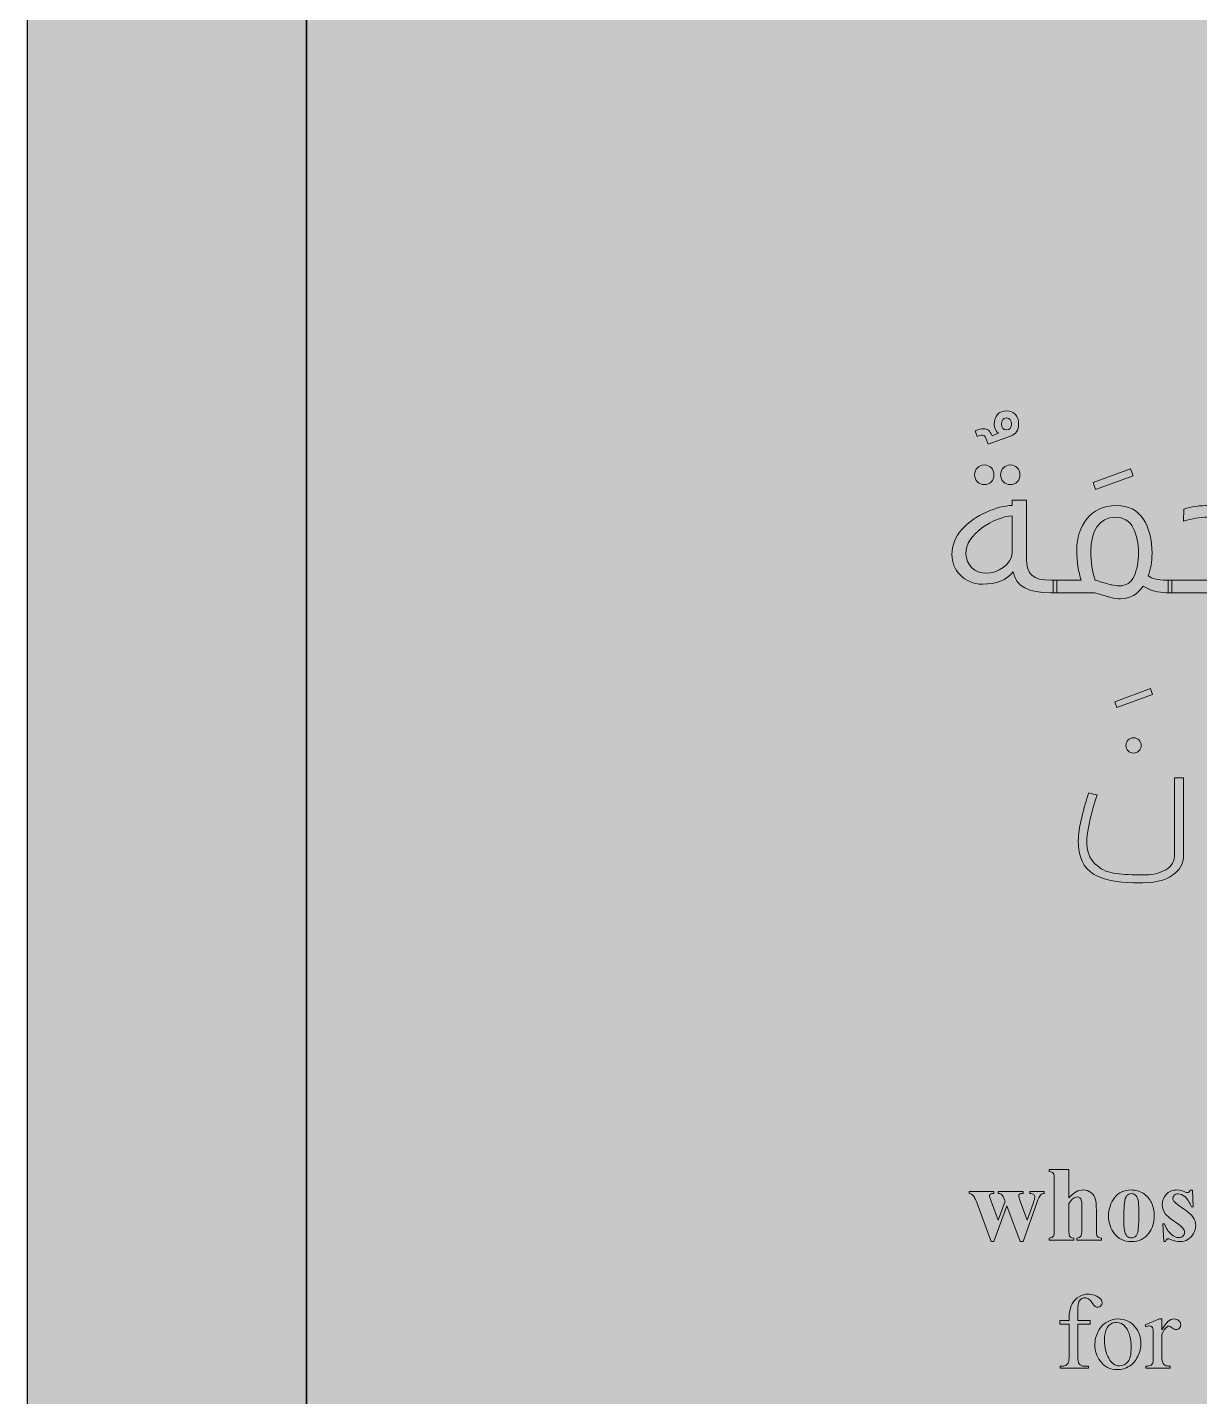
# Model space of a CAD drawing. Header units: inches. Extents: x -1481 to -429, y -1676 to -696.
# Drawn here: x -1481.3 to -1419.3, y -915 to -842.6 of the extents above; entities that cross this region are included whole.
import ezdxf

# ---------------------------------------------------------------- set-up
doc = ezdxf.new("R2010")
doc.units = ezdxf.units.IN
doc.header["$MEASUREMENT"] = 0
doc.layers.add('Layer 1', color=7, linetype='Continuous')

# ---------------------------------------------------------------- blocks, each defined once
blk = doc.blocks.new('block 413')
at = {"layer": 'Layer 1', "lineweight": 0}
for points in [[(-1422.967, -865.985), (-1422.837, -866.356), (-1424.821, -867.077), (-1424.951, -866.707), (-1422.967, -865.985)], [(-1421.914, -877.602), (-1421.804, -877.913), (-1423.698, -878.604), (-1423.809, -878.294), (-1421.914, -877.602)]]:
    blk.add_lwpolyline(points, dxfattribs=at)
for points, knots in [([(-1431.196, -863.97), (-1430.995, -863.9), (-1430.845, -863.86), (-1430.744, -863.86), (-1430.544, -863.86), (-1430.414, -863.95), (-1430.293, -864.231), (-1430.293, -864.231), (-1429.953, -864.101), (-1429.953, -864.101), (-1430.083, -864.02), (-1430.183, -863.83), (-1430.183, -863.62), (-1430.183, -863.189), (-1429.933, -862.918), (-1429.532, -862.918), (-1429.131, -862.918), (-1428.89, -863.189), (-1428.89, -863.62), (-1428.89, -863.94), (-1429.031, -864.151), (-1429.311, -864.251), (-1429.311, -864.251), (-1430.494, -864.682), (-1430.494, -864.682), (-1430.494, -864.682), (-1430.624, -864.351), (-1430.624, -864.351), (-1430.664, -864.251), (-1430.724, -864.201), (-1430.815, -864.201), (-1430.885, -864.201), (-1430.965, -864.221), (-1431.075, -864.271), (-1431.075, -864.271), (-1431.196, -863.97), (-1431.196, -863.97)], [0, 0, 0, 0, 1, 1, 1, 2, 2, 2, 3, 3, 3, 4, 4, 4, 5, 5, 5, 6, 6, 6, 7, 7, 7, 8, 8, 8, 9, 9, 9, 10, 10, 10, 11, 11, 11, 12, 12, 12, 12]), ([(-1429.261, -863.62), (-1429.261, -863.419), (-1429.371, -863.289), (-1429.532, -863.289), (-1429.702, -863.289), (-1429.802, -863.409), (-1429.802, -863.62), (-1429.802, -863.81), (-1429.692, -863.92), (-1429.532, -863.92), (-1429.371, -863.92), (-1429.261, -863.81), (-1429.261, -863.62)], [0, 0, 0, 0, 1, 1, 1, 2, 2, 2, 3, 3, 3, 4, 4, 4, 4]), ([(-1430.714, -866.817), (-1430.995, -866.817), (-1431.215, -866.607), (-1431.215, -866.296), (-1431.215, -866.005), (-1430.995, -865.775), (-1430.704, -865.775), (-1430.394, -865.775), (-1430.193, -866.005), (-1430.193, -866.296), (-1430.193, -866.607), (-1430.404, -866.817), (-1430.714, -866.817)], [0, 0, 0, 0, 1, 1, 1, 2, 2, 2, 3, 3, 3, 4, 4, 4, 4]), ([(-1429.341, -866.817), (-1429.622, -866.817), (-1429.842, -866.607), (-1429.842, -866.296), (-1429.842, -866.005), (-1429.622, -865.775), (-1429.331, -865.775), (-1429.02, -865.775), (-1428.82, -866.005), (-1428.82, -866.296), (-1428.82, -866.607), (-1429.03, -866.817), (-1429.341, -866.817)], [0, 0, 0, 0, 1, 1, 1, 2, 2, 2, 3, 3, 3, 4, 4, 4, 4]), ([(-1428.469, -870.766), (-1428.469, -871.538), (-1428.148, -871.869), (-1427.156, -871.869), (-1427.156, -871.869), (-1426.876, -871.869), (-1426.876, -871.869), (-1426.876, -871.869), (-1426.876, -872.53), (-1426.876, -872.53), (-1426.876, -872.53), (-1427.196, -872.53), (-1427.196, -872.53), (-1428.369, -872.53), (-1429.01, -872.219), (-1429.181, -871.428), (-1429.502, -871.869), (-1430.113, -872.079), (-1430.785, -872.079), (-1431.817, -872.079), (-1432.418, -871.297), (-1432.418, -870.515), (-1432.418, -870.024), (-1432.238, -869.573), (-1431.887, -869.182), (-1431.536, -868.791), (-1431.105, -868.491), (-1430.594, -868.27), (-1430.093, -868.05), (-1429.642, -867.929), (-1429.231, -867.919), (-1429.231, -867.919), (-1429.231, -867.639), (-1429.231, -867.639), (-1429.231, -867.639), (-1428.469, -867.639), (-1428.469, -867.639), (-1428.469, -867.639), (-1428.469, -870.766), (-1428.469, -870.766)], [0, 0, 0, 0, 1, 1, 1, 2, 2, 2, 3, 3, 3, 4, 4, 4, 5, 5, 5, 6, 6, 6, 7, 7, 7, 8, 8, 8, 9, 9, 9, 10, 10, 10, 11, 11, 11, 12, 12, 12, 13, 13, 13, 13]), ([(-1425.573, -871.869), (-1425.733, -871.438), (-1425.813, -870.906), (-1425.813, -870.275), (-1425.813, -869.012), (-1425.102, -867.919), (-1423.719, -867.919), (-1423.087, -867.919), (-1422.606, -868.16), (-1422.295, -868.631), (-1421.985, -869.102), (-1421.834, -869.714), (-1421.834, -870.465), (-1421.834, -870.886), (-1421.904, -871.277), (-1422.035, -871.638), (-1421.834, -871.788), (-1421.483, -871.869), (-1421.092, -871.869), (-1421.092, -871.869), (-1420.792, -871.869), (-1420.792, -871.869), (-1420.792, -871.869), (-1420.792, -872.53), (-1420.792, -872.53), (-1420.792, -872.53), (-1421.092, -872.53), (-1421.092, -872.53), (-1421.453, -872.53), (-1421.934, -872.42), (-1422.305, -872.179), (-1422.626, -872.62), (-1422.947, -872.851), (-1423.498, -872.851), (-1423.809, -872.851), (-1424.109, -872.77), (-1424.881, -872.53), (-1424.881, -872.53), (-1427.056, -872.53), (-1427.056, -872.53), (-1427.056, -872.53), (-1427.056, -871.869), (-1427.056, -871.869), (-1427.056, -871.869), (-1425.573, -871.869), (-1425.573, -871.869)], [0, 0, 0, 0, 1, 1, 1, 2, 2, 2, 3, 3, 3, 4, 4, 4, 5, 5, 5, 6, 6, 6, 7, 7, 7, 8, 8, 8, 9, 9, 9, 10, 10, 10, 11, 11, 11, 12, 12, 12, 13, 13, 13, 14, 14, 14, 15, 15, 15, 15]), ([(-1416.853, -871.869), (-1416.973, -871.748), (-1417.174, -871.157), (-1417.164, -870.485), (-1417.164, -870.485), (-1417.164, -869.984), (-1417.164, -869.984), (-1417.174, -868.952), (-1417.324, -868.581), (-1418.898, -868.541), (-1419.309, -868.541), (-1419.73, -868.611), (-1420.161, -868.751), (-1420.161, -868.751), (-1420.151, -868.11), (-1420.151, -868.11), (-1419.76, -867.979), (-1419.309, -867.919), (-1418.798, -867.919), (-1417.194, -867.919), (-1416.402, -868.431), (-1416.402, -869.954), (-1416.402, -869.954), (-1416.402, -870.525), (-1416.402, -870.525), (-1416.402, -871.217), (-1416.141, -871.869), (-1415.971, -871.869), (-1415.971, -871.869), (-1415.971, -872.53), (-1415.971, -872.53), (-1415.971, -872.53), (-1420.973, -872.53), (-1420.973, -872.53), (-1420.973, -872.53), (-1420.973, -871.869), (-1420.973, -871.869), (-1420.973, -871.869), (-1416.853, -871.869), (-1416.853, -871.869)], [0, 0, 0, 0, 1, 1, 1, 2, 2, 2, 3, 3, 3, 4, 4, 4, 5, 5, 5, 6, 6, 6, 7, 7, 7, 8, 8, 8, 9, 9, 9, 10, 10, 10, 11, 11, 11, 12, 12, 12, 13, 13, 13, 13]), ([(-1430.604, -871.498), (-1430.003, -871.498), (-1429.251, -871.047), (-1429.231, -870.415), (-1429.231, -870.415), (-1429.231, -868.471), (-1429.231, -868.471), (-1430.183, -868.511), (-1431.727, -869.463), (-1431.677, -870.475), (-1431.677, -871.067), (-1431.195, -871.498), (-1430.604, -871.498)], [0, 0, 0, 0, 1, 1, 1, 2, 2, 2, 3, 3, 3, 4, 4, 4, 4]), ([(-1424.841, -871.859), (-1424.811, -871.869), (-1424.731, -871.899), (-1424.611, -871.929), (-1424.3, -872.029), (-1424.089, -872.089), (-1423.969, -872.119), (-1423.859, -872.149), (-1423.719, -872.169), (-1423.568, -872.169), (-1423.207, -872.169), (-1422.947, -871.999), (-1422.786, -871.658), (-1422.626, -871.317), (-1422.546, -870.906), (-1422.546, -870.425), (-1422.546, -869.934), (-1422.636, -869.503), (-1422.827, -869.112), (-1423.017, -868.731), (-1423.338, -868.541), (-1423.789, -868.541), (-1424.631, -868.541), (-1425.072, -869.283), (-1425.072, -870.335), (-1425.072, -870.896), (-1424.991, -871.408), (-1424.841, -871.859)], [0, 0, 0, 0, 1, 1, 1, 2, 2, 2, 3, 3, 3, 4, 4, 4, 5, 5, 5, 6, 6, 6, 7, 7, 7, 8, 8, 8, 9, 9, 9, 9]), ([(-1422.816, -880.198), (-1422.586, -880.198), (-1422.405, -880.378), (-1422.405, -880.609), (-1422.405, -880.839), (-1422.586, -881.01), (-1422.816, -881.01), (-1423.047, -881.01), (-1423.217, -880.839), (-1423.217, -880.609), (-1423.217, -880.378), (-1423.047, -880.198), (-1422.816, -880.198)], [0, 0, 0, 0, 1, 1, 1, 2, 2, 2, 3, 3, 3, 4, 4, 4, 4]), ([(-1420.16, -882.323), (-1420.16, -882.323), (-1420.16, -886.442), (-1420.16, -886.442), (-1420.16, -887.004), (-1420.661, -887.866), (-1422.315, -887.866), (-1422.315, -887.866), (-1422.806, -887.866), (-1422.806, -887.866), (-1423.678, -887.866), (-1424.39, -887.715), (-1424.921, -887.405), (-1425.462, -887.094), (-1425.733, -886.502), (-1425.733, -885.63), (-1425.733, -885.33), (-1425.673, -884.929), (-1425.553, -884.418), (-1425.432, -883.916), (-1425.312, -883.485), (-1425.182, -883.115), (-1424.991, -883.165), (-1424.871, -883.185), (-1424.741, -883.215), (-1424.741, -883.215), (-1424.811, -883.435), (-1424.811, -883.435), (-1425.122, -884.488), (-1425.282, -885.219), (-1425.282, -885.63), (-1425.282, -886.182), (-1425.142, -886.593), (-1424.851, -886.863), (-1424.57, -887.134), (-1424.24, -887.294), (-1423.869, -887.354), (-1423.498, -887.415), (-1423.047, -887.445), (-1422.506, -887.445), (-1422.506, -887.445), (-1422.145, -887.445), (-1422.145, -887.445), (-1421.754, -887.445), (-1421.413, -887.354), (-1421.102, -887.174), (-1420.792, -886.994), (-1420.641, -886.713), (-1420.641, -886.322), (-1420.641, -886.322), (-1420.641, -882.323), (-1420.641, -882.323), (-1420.641, -882.323), (-1420.16, -882.323), (-1420.16, -882.323)], [0, 0, 0, 0, 1, 1, 1, 2, 2, 2, 3, 3, 3, 4, 4, 4, 5, 5, 5, 6, 6, 6, 7, 7, 7, 8, 8, 8, 9, 9, 9, 10, 10, 10, 11, 11, 11, 12, 12, 12, 13, 13, 13, 14, 14, 14, 15, 15, 15, 16, 16, 16, 17, 17, 17, 18, 18, 18, 18])]:
    blk.add_open_spline(points, degree=3, knots=knots, dxfattribs=at)
blk = doc.blocks.new('block 425')
at = {"layer": 'Layer 1', "true_color": 0x8cc63e}
h = blk.add_hatch(color=73, dxfattribs=at)
h.dxf.hatch_style = 2
edge = h.paths.add_edge_path()
edge.add_spline(control_points=[(-1426.231, -903.023), (-1426.231, -903.023), (-1426.231, -904.513), (-1426.231, -904.513), (-1426.09, -904.364), (-1425.96, -904.259), (-1425.843, -904.197), (-1425.725, -904.136), (-1425.603, -904.105), (-1425.477, -904.105), (-1425.315, -904.105), (-1425.177, -904.151), (-1425.062, -904.242), (-1424.948, -904.334), (-1424.871, -904.442), (-1424.834, -904.566), (-1424.796, -904.69), (-1424.777, -904.899), (-1424.777, -905.193), (-1424.777, -905.193), (-1424.777, -906.198), (-1424.777, -906.198), (-1424.777, -906.394), (-1424.759, -906.516), (-1424.722, -906.565), (-1424.686, -906.614), (-1424.611, -906.644), (-1424.499, -906.657), (-1424.499, -906.657), (-1424.499, -906.756), (-1424.499, -906.756), (-1424.499, -906.756), (-1425.804, -906.756), (-1425.804, -906.756), (-1425.804, -906.756), (-1425.804, -906.657), (-1425.804, -906.657), (-1425.713, -906.644), (-1425.644, -906.608), (-1425.598, -906.547), (-1425.565, -906.499), (-1425.548, -906.383), (-1425.548, -906.198), (-1425.548, -906.198), (-1425.548, -905.049), (-1425.548, -905.049), (-1425.548, -904.836), (-1425.556, -904.703), (-1425.573, -904.649), (-1425.59, -904.595), (-1425.618, -904.552), (-1425.657, -904.522), (-1425.697, -904.492), (-1425.741, -904.477), (-1425.791, -904.477), (-1425.864, -904.477), (-1425.936, -904.502), (-1426.005, -904.552), (-1426.075, -904.603), (-1426.15, -904.691), (-1426.231, -904.818), (-1426.231, -904.818), (-1426.231, -906.198), (-1426.231, -906.198), (-1426.231, -906.381), (-1426.217, -906.496), (-1426.19, -906.542), (-1426.155, -906.604), (-1426.083, -906.643), (-1425.975, -906.657), (-1425.975, -906.657), (-1425.975, -906.756), (-1425.975, -906.756), (-1425.975, -906.756), (-1427.28, -906.756), (-1427.28, -906.756), (-1427.28, -906.756), (-1427.28, -906.657), (-1427.28, -906.657), (-1427.172, -906.646), (-1427.095, -906.611), (-1427.049, -906.553), (-1427.018, -906.512), (-1427.002, -906.394), (-1427.002, -906.198), (-1427.002, -906.198), (-1427.002, -903.582), (-1427.002, -903.582), (-1427.002, -903.387), (-1427.02, -903.266), (-1427.056, -903.218), (-1427.091, -903.171), (-1427.166, -903.139), (-1427.28, -903.125), (-1427.28, -903.125), (-1427.28, -903.023), (-1427.28, -903.023), (-1427.28, -903.023), (-1426.231, -903.023), (-1426.231, -903.023)], knot_values=[0, 0, 0, 0, 1, 1, 1, 2, 2, 2, 3, 3, 3, 4, 4, 4, 5, 5, 5, 6, 6, 6, 7, 7, 7, 8, 8, 8, 9, 9, 9, 10, 10, 10, 11, 11, 11, 12, 12, 12, 13, 13, 13, 14, 14, 14, 15, 15, 15, 16, 16, 16, 17, 17, 17, 18, 18, 18, 19, 19, 19, 20, 20, 20, 21, 21, 21, 22, 22, 22, 23, 23, 23, 24, 24, 24, 25, 25, 25, 26, 26, 26, 27, 27, 27, 28, 28, 28, 29, 29, 29, 30, 30, 30, 31, 31, 31, 32, 32, 32, 33, 33, 33, 33], degree=3, periodic=1)
h = blk.add_hatch(color=73, dxfattribs=at)
h.dxf.hatch_style = 2
edge = h.paths.add_edge_path()
edge.add_spline(control_points=[(-1422.933, -904.105), (-1422.709, -904.105), (-1422.5, -904.163), (-1422.308, -904.278), (-1422.115, -904.394), (-1421.969, -904.558), (-1421.869, -904.771), (-1421.768, -904.984), (-1421.718, -905.217), (-1421.718, -905.471), (-1421.718, -905.836), (-1421.811, -906.141), (-1421.996, -906.387), (-1422.221, -906.685), (-1422.53, -906.834), (-1422.924, -906.834), (-1423.312, -906.834), (-1423.61, -906.698), (-1423.819, -906.426), (-1424.028, -906.154), (-1424.133, -905.84), (-1424.133, -905.482), (-1424.133, -905.113), (-1424.026, -904.791), (-1423.812, -904.516), (-1423.599, -904.242), (-1423.305, -904.105), (-1422.933, -904.105)], knot_values=[0, 0, 0, 0, 1, 1, 1, 2, 2, 2, 3, 3, 3, 4, 4, 4, 5, 5, 5, 6, 6, 6, 7, 7, 7, 8, 8, 8, 9, 9, 9, 9], degree=3, periodic=1)
edge = h.paths.add_edge_path()
edge.add_spline(control_points=[(-1422.922, -904.3), (-1423.015, -904.3), (-1423.096, -904.336), (-1423.163, -904.406), (-1423.23, -904.477), (-1423.274, -904.617), (-1423.295, -904.825), (-1423.316, -905.033), (-1423.326, -905.323), (-1423.326, -905.694), (-1423.326, -905.89), (-1423.314, -906.074), (-1423.288, -906.244), (-1423.268, -906.375), (-1423.224, -906.474), (-1423.158, -906.542), (-1423.092, -906.61), (-1423.017, -906.643), (-1422.933, -906.643), (-1422.85, -906.643), (-1422.781, -906.621), (-1422.726, -906.575), (-1422.655, -906.512), (-1422.607, -906.425), (-1422.583, -906.313), (-1422.546, -906.139), (-1422.528, -905.786), (-1422.528, -905.256), (-1422.528, -904.944), (-1422.545, -904.73), (-1422.58, -904.613), (-1422.615, -904.496), (-1422.666, -904.412), (-1422.734, -904.358), (-1422.782, -904.32), (-1422.845, -904.3), (-1422.922, -904.3)], knot_values=[0, 0, 0, 0, 1, 1, 1, 2, 2, 2, 3, 3, 3, 4, 4, 4, 5, 5, 5, 6, 6, 6, 7, 7, 7, 8, 8, 8, 9, 9, 9, 10, 10, 10, 11, 11, 11, 12, 12, 12, 12], degree=3, periodic=1)
h = blk.add_hatch(color=73, dxfattribs=at)
h.dxf.hatch_style = 2
edge = h.paths.add_edge_path()
edge.add_spline(control_points=[(-1419.7, -904.111), (-1419.7, -904.111), (-1419.659, -904.989), (-1419.659, -904.989), (-1419.659, -904.989), (-1419.752, -904.989), (-1419.752, -904.989), (-1419.864, -904.728), (-1419.981, -904.55), (-1420.101, -904.455), (-1420.221, -904.359), (-1420.341, -904.311), (-1420.46, -904.311), (-1420.535, -904.311), (-1420.6, -904.337), (-1420.653, -904.387), (-1420.706, -904.437), (-1420.733, -904.496), (-1420.733, -904.562), (-1420.733, -904.611), (-1420.714, -904.659), (-1420.678, -904.705), (-1420.619, -904.78), (-1420.455, -904.909), (-1420.185, -905.092), (-1419.915, -905.275), (-1419.737, -905.43), (-1419.652, -905.557), (-1419.567, -905.685), (-1419.524, -905.828), (-1419.524, -905.985), (-1419.524, -906.129), (-1419.56, -906.269), (-1419.631, -906.407), (-1419.703, -906.544), (-1419.804, -906.65), (-1419.934, -906.723), (-1420.065, -906.797), (-1420.209, -906.834), (-1420.366, -906.834), (-1420.489, -906.834), (-1420.654, -906.795), (-1420.859, -906.718), (-1420.914, -906.698), (-1420.952, -906.687), (-1420.972, -906.687), (-1421.033, -906.687), (-1421.083, -906.733), (-1421.124, -906.825), (-1421.124, -906.825), (-1421.215, -906.825), (-1421.215, -906.825), (-1421.215, -906.825), (-1421.259, -905.9), (-1421.259, -905.9), (-1421.259, -905.9), (-1421.165, -905.9), (-1421.165, -905.9), (-1421.082, -906.142), (-1420.969, -906.324), (-1420.825, -906.445), (-1420.681, -906.567), (-1420.545, -906.627), (-1420.416, -906.627), (-1420.328, -906.627), (-1420.256, -906.6), (-1420.2, -906.546), (-1420.144, -906.492), (-1420.116, -906.426), (-1420.116, -906.349), (-1420.116, -906.261), (-1420.143, -906.184), (-1420.198, -906.12), (-1420.254, -906.056), (-1420.377, -905.959), (-1420.567, -905.829), (-1420.848, -905.634), (-1421.03, -905.485), (-1421.113, -905.382), (-1421.234, -905.232), (-1421.294, -905.066), (-1421.294, -904.884), (-1421.294, -904.686), (-1421.226, -904.506), (-1421.089, -904.346), (-1420.953, -904.185), (-1420.755, -904.105), (-1420.496, -904.105), (-1420.356, -904.105), (-1420.221, -904.139), (-1420.091, -904.207), (-1420.042, -904.234), (-1420.001, -904.248), (-1419.97, -904.248), (-1419.937, -904.248), (-1419.91, -904.241), (-1419.89, -904.227), (-1419.87, -904.214), (-1419.838, -904.175), (-1419.794, -904.111), (-1419.794, -904.111), (-1419.7, -904.111), (-1419.7, -904.111)], knot_values=[0, 0, 0, 0, 1, 1, 1, 2, 2, 2, 3, 3, 3, 4, 4, 4, 5, 5, 5, 6, 6, 6, 7, 7, 7, 8, 8, 8, 9, 9, 9, 10, 10, 10, 11, 11, 11, 12, 12, 12, 13, 13, 13, 14, 14, 14, 15, 15, 15, 16, 16, 16, 17, 17, 17, 18, 18, 18, 19, 19, 19, 20, 20, 20, 21, 21, 21, 22, 22, 22, 23, 23, 23, 24, 24, 24, 25, 25, 25, 26, 26, 26, 27, 27, 27, 28, 28, 28, 29, 29, 29, 30, 30, 30, 31, 31, 31, 32, 32, 32, 33, 33, 33, 34, 34, 34, 34], degree=3, periodic=1)
h = blk.add_hatch(color=73, dxfattribs=at)
h.dxf.hatch_style = 2
edge = h.paths.add_edge_path()
edge.add_spline(control_points=[(-1428.803, -906.834), (-1428.803, -906.834), (-1429.508, -904.945), (-1429.508, -904.945), (-1429.508, -904.945), (-1430.199, -906.834), (-1430.199, -906.834), (-1430.199, -906.834), (-1430.342, -906.834), (-1430.342, -906.834), (-1430.342, -906.834), (-1431.027, -904.967), (-1431.027, -904.967), (-1431.13, -904.682), (-1431.217, -904.497), (-1431.289, -904.411), (-1431.335, -904.352), (-1431.405, -904.31), (-1431.498, -904.284), (-1431.498, -904.284), (-1431.498, -904.182), (-1431.498, -904.182), (-1431.498, -904.182), (-1430.199, -904.182), (-1430.199, -904.182), (-1430.199, -904.182), (-1430.199, -904.284), (-1430.199, -904.284), (-1430.287, -904.284), (-1430.347, -904.297), (-1430.38, -904.322), (-1430.413, -904.348), (-1430.43, -904.378), (-1430.43, -904.411), (-1430.43, -904.442), (-1430.401, -904.535), (-1430.342, -904.691), (-1430.342, -904.691), (-1429.965, -905.696), (-1429.965, -905.696), (-1429.965, -905.696), (-1429.601, -904.691), (-1429.601, -904.691), (-1429.601, -904.691), (-1429.629, -904.625), (-1429.629, -904.625), (-1429.684, -904.488), (-1429.732, -904.4), (-1429.773, -904.362), (-1429.815, -904.325), (-1429.878, -904.299), (-1429.965, -904.284), (-1429.965, -904.284), (-1429.965, -904.182), (-1429.965, -904.182), (-1429.965, -904.182), (-1428.646, -904.182), (-1428.646, -904.182), (-1428.646, -904.182), (-1428.646, -904.284), (-1428.646, -904.284), (-1428.749, -904.289), (-1428.814, -904.303), (-1428.841, -904.327), (-1428.869, -904.35), (-1428.883, -904.382), (-1428.883, -904.424), (-1428.883, -904.465), (-1428.856, -904.554), (-1428.803, -904.691), (-1428.803, -904.691), (-1428.439, -905.696), (-1428.439, -905.696), (-1428.439, -905.696), (-1428.109, -904.771), (-1428.109, -904.771), (-1428.061, -904.639), (-1428.037, -904.549), (-1428.037, -904.502), (-1428.037, -904.43), (-1428.055, -904.378), (-1428.09, -904.344), (-1428.124, -904.311), (-1428.192, -904.291), (-1428.293, -904.284), (-1428.293, -904.284), (-1428.293, -904.182), (-1428.293, -904.182), (-1428.293, -904.182), (-1427.531, -904.182), (-1427.531, -904.182), (-1427.531, -904.182), (-1427.531, -904.284), (-1427.531, -904.284), (-1427.615, -904.295), (-1427.682, -904.325), (-1427.732, -904.373), (-1427.781, -904.422), (-1427.845, -904.56), (-1427.924, -904.788), (-1427.924, -904.788), (-1428.646, -906.834), (-1428.646, -906.834), (-1428.646, -906.834), (-1428.803, -906.834), (-1428.803, -906.834)], knot_values=[0, 0, 0, 0, 1, 1, 1, 2, 2, 2, 3, 3, 3, 4, 4, 4, 5, 5, 5, 6, 6, 6, 7, 7, 7, 8, 8, 8, 9, 9, 9, 10, 10, 10, 11, 11, 11, 12, 12, 12, 13, 13, 13, 14, 14, 14, 15, 15, 15, 16, 16, 16, 17, 17, 17, 18, 18, 18, 19, 19, 19, 20, 20, 20, 21, 21, 21, 22, 22, 22, 23, 23, 23, 24, 24, 24, 25, 25, 25, 26, 26, 26, 27, 27, 27, 28, 28, 28, 29, 29, 29, 30, 30, 30, 31, 31, 31, 32, 32, 32, 33, 33, 33, 34, 34, 34, 35, 35, 35, 35], degree=3, periodic=1)
h = blk.add_hatch(color=73, dxfattribs=at)
h.dxf.hatch_style = 2
edge = h.paths.add_edge_path()
edge.add_spline(control_points=[(-1425.763, -911.199), (-1425.763, -911.199), (-1425.763, -912.857), (-1425.763, -912.857), (-1425.763, -913.092), (-1425.737, -913.24), (-1425.686, -913.303), (-1425.618, -913.383), (-1425.527, -913.424), (-1425.413, -913.424), (-1425.413, -913.424), (-1425.185, -913.424), (-1425.185, -913.424), (-1425.185, -913.424), (-1425.185, -913.523), (-1425.185, -913.523), (-1425.185, -913.523), (-1426.691, -913.523), (-1426.691, -913.523), (-1426.691, -913.523), (-1426.691, -913.424), (-1426.691, -913.424), (-1426.691, -913.424), (-1426.578, -913.424), (-1426.578, -913.424), (-1426.505, -913.424), (-1426.438, -913.405), (-1426.377, -913.369), (-1426.316, -913.332), (-1426.275, -913.282), (-1426.252, -913.22), (-1426.229, -913.158), (-1426.217, -913.036), (-1426.217, -912.857), (-1426.217, -912.857), (-1426.217, -911.199), (-1426.217, -911.199), (-1426.217, -911.199), (-1426.707, -911.199), (-1426.707, -911.199), (-1426.707, -911.199), (-1426.707, -911.001), (-1426.707, -911.001), (-1426.707, -911.001), (-1426.217, -911.001), (-1426.217, -911.001), (-1426.217, -911.001), (-1426.217, -910.836), (-1426.217, -910.836), (-1426.217, -910.584), (-1426.177, -910.371), (-1426.096, -910.197), (-1426.015, -910.023), (-1425.892, -909.882), (-1425.726, -909.774), (-1425.56, -909.667), (-1425.373, -909.613), (-1425.166, -909.613), (-1424.973, -909.613), (-1424.796, -909.676), (-1424.634, -909.8), (-1424.528, -909.883), (-1424.474, -909.976), (-1424.474, -910.078), (-1424.474, -910.134), (-1424.498, -910.185), (-1424.546, -910.234), (-1424.594, -910.283), (-1424.645, -910.307), (-1424.7, -910.307), (-1424.742, -910.307), (-1424.787, -910.292), (-1424.834, -910.261), (-1424.881, -910.231), (-1424.938, -910.166), (-1425.006, -910.066), (-1425.074, -909.966), (-1425.136, -909.899), (-1425.193, -909.864), (-1425.25, -909.829), (-1425.313, -909.811), (-1425.383, -909.811), (-1425.468, -909.811), (-1425.539, -909.834), (-1425.598, -909.879), (-1425.657, -909.924), (-1425.699, -909.994), (-1425.725, -910.088), (-1425.75, -910.183), (-1425.763, -910.426), (-1425.763, -910.819), (-1425.763, -910.819), (-1425.763, -911.001), (-1425.763, -911.001), (-1425.763, -911.001), (-1425.113, -911.001), (-1425.113, -911.001), (-1425.113, -911.001), (-1425.113, -911.199), (-1425.113, -911.199), (-1425.113, -911.199), (-1425.763, -911.199), (-1425.763, -911.199)], knot_values=[0, 0, 0, 0, 1, 1, 1, 2, 2, 2, 3, 3, 3, 4, 4, 4, 5, 5, 5, 6, 6, 6, 7, 7, 7, 8, 8, 8, 9, 9, 9, 10, 10, 10, 11, 11, 11, 12, 12, 12, 13, 13, 13, 14, 14, 14, 15, 15, 15, 16, 16, 16, 17, 17, 17, 18, 18, 18, 19, 19, 19, 20, 20, 20, 21, 21, 21, 22, 22, 22, 23, 23, 23, 24, 24, 24, 25, 25, 25, 26, 26, 26, 27, 27, 27, 28, 28, 28, 29, 29, 29, 30, 30, 30, 31, 31, 31, 32, 32, 32, 33, 33, 33, 34, 34, 34, 34], degree=3, periodic=1)
h = blk.add_hatch(color=73, dxfattribs=at)
h.dxf.hatch_style = 2
edge = h.paths.add_edge_path()
edge.add_spline(control_points=[(-1423.637, -910.927), (-1423.256, -910.927), (-1422.949, -911.071), (-1422.718, -911.361), (-1422.522, -911.609), (-1422.423, -911.894), (-1422.423, -912.215), (-1422.423, -912.441), (-1422.477, -912.669), (-1422.586, -912.901), (-1422.694, -913.132), (-1422.843, -913.306), (-1423.033, -913.424), (-1423.223, -913.541), (-1423.435, -913.6), (-1423.668, -913.6), (-1424.048, -913.6), (-1424.35, -913.448), (-1424.574, -913.146), (-1424.763, -912.891), (-1424.857, -912.604), (-1424.857, -912.287), (-1424.857, -912.055), (-1424.8, -911.825), (-1424.685, -911.597), (-1424.57, -911.368), (-1424.419, -911.2), (-1424.232, -911.09), (-1424.045, -910.981), (-1423.847, -910.927), (-1423.637, -910.927)], knot_values=[0, 0, 0, 0, 1, 1, 1, 2, 2, 2, 3, 3, 3, 4, 4, 4, 5, 5, 5, 6, 6, 6, 7, 7, 7, 8, 8, 8, 9, 9, 9, 10, 10, 10, 10], degree=3, periodic=1)
edge = h.paths.add_edge_path()
edge.add_spline(control_points=[(-1423.723, -911.105), (-1423.82, -911.105), (-1423.918, -911.134), (-1424.016, -911.192), (-1424.114, -911.25), (-1424.194, -911.351), (-1424.254, -911.496), (-1424.315, -911.642), (-1424.345, -911.828), (-1424.345, -912.055), (-1424.345, -912.423), (-1424.272, -912.739), (-1424.126, -913.005), (-1423.98, -913.271), (-1423.788, -913.404), (-1423.549, -913.404), (-1423.371, -913.404), (-1423.224, -913.331), (-1423.109, -913.184), (-1422.993, -913.037), (-1422.935, -912.785), (-1422.935, -912.427), (-1422.935, -911.979), (-1423.032, -911.627), (-1423.224, -911.37), (-1423.355, -911.194), (-1423.521, -911.105), (-1423.723, -911.105)], knot_values=[0, 0, 0, 0, 1, 1, 1, 2, 2, 2, 3, 3, 3, 4, 4, 4, 5, 5, 5, 6, 6, 6, 7, 7, 7, 8, 8, 8, 9, 9, 9, 9], degree=3, periodic=1)
h = blk.add_hatch(color=73, dxfattribs=at)
h.dxf.hatch_style = 2
edge = h.paths.add_edge_path()
edge.add_spline(control_points=[(-1421.314, -910.927), (-1421.314, -910.927), (-1421.314, -911.494), (-1421.314, -911.494), (-1421.103, -911.115), (-1420.886, -910.927), (-1420.664, -910.927), (-1420.563, -910.927), (-1420.479, -910.957), (-1420.413, -911.019), (-1420.347, -911.08), (-1420.314, -911.151), (-1420.314, -911.232), (-1420.314, -911.304), (-1420.338, -911.364), (-1420.386, -911.414), (-1420.434, -911.463), (-1420.49, -911.488), (-1420.556, -911.488), (-1420.621, -911.488), (-1420.693, -911.457), (-1420.773, -911.393), (-1420.852, -911.33), (-1420.912, -911.298), (-1420.95, -911.298), (-1420.983, -911.298), (-1421.019, -911.317), (-1421.058, -911.353), (-1421.14, -911.429), (-1421.226, -911.552), (-1421.314, -911.725), (-1421.314, -911.725), (-1421.314, -912.934), (-1421.314, -912.934), (-1421.314, -913.073), (-1421.296, -913.179), (-1421.261, -913.25), (-1421.237, -913.3), (-1421.195, -913.341), (-1421.135, -913.374), (-1421.074, -913.407), (-1420.987, -913.424), (-1420.873, -913.424), (-1420.873, -913.424), (-1420.873, -913.523), (-1420.873, -913.523), (-1420.873, -913.523), (-1422.164, -913.523), (-1422.164, -913.523), (-1422.164, -913.523), (-1422.164, -913.424), (-1422.164, -913.424), (-1422.036, -913.424), (-1421.941, -913.404), (-1421.878, -913.363), (-1421.832, -913.334), (-1421.8, -913.287), (-1421.782, -913.223), (-1421.773, -913.191), (-1421.768, -913.103), (-1421.768, -912.956), (-1421.768, -912.956), (-1421.768, -911.978), (-1421.768, -911.978), (-1421.768, -911.685), (-1421.774, -911.51), (-1421.786, -911.454), (-1421.798, -911.398), (-1421.82, -911.357), (-1421.852, -911.331), (-1421.884, -911.306), (-1421.924, -911.293), (-1421.972, -911.293), (-1422.029, -911.293), (-1422.093, -911.306), (-1422.164, -911.334), (-1422.164, -911.334), (-1422.192, -911.235), (-1422.192, -911.235), (-1422.192, -911.235), (-1421.429, -910.927), (-1421.429, -910.927), (-1421.429, -910.927), (-1421.314, -910.927), (-1421.314, -910.927)], knot_values=[0, 0, 0, 0, 1, 1, 1, 2, 2, 2, 3, 3, 3, 4, 4, 4, 5, 5, 5, 6, 6, 6, 7, 7, 7, 8, 8, 8, 9, 9, 9, 10, 10, 10, 11, 11, 11, 12, 12, 12, 13, 13, 13, 14, 14, 14, 15, 15, 15, 16, 16, 16, 17, 17, 17, 18, 18, 18, 19, 19, 19, 20, 20, 20, 21, 21, 21, 22, 22, 22, 23, 23, 23, 24, 24, 24, 25, 25, 25, 26, 26, 26, 27, 27, 27, 28, 28, 28, 28], degree=3, periodic=1)
at = {"layer": 'Layer 1', "lineweight": 0}
for points, knots in [([(-1426.231, -903.023), (-1426.231, -903.023), (-1426.231, -904.513), (-1426.231, -904.513), (-1426.09, -904.364), (-1425.96, -904.259), (-1425.843, -904.197), (-1425.725, -904.136), (-1425.603, -904.105), (-1425.477, -904.105), (-1425.315, -904.105), (-1425.177, -904.151), (-1425.062, -904.242), (-1424.948, -904.334), (-1424.871, -904.442), (-1424.834, -904.566), (-1424.796, -904.69), (-1424.777, -904.899), (-1424.777, -905.193), (-1424.777, -905.193), (-1424.777, -906.198), (-1424.777, -906.198), (-1424.777, -906.394), (-1424.759, -906.516), (-1424.722, -906.565), (-1424.686, -906.614), (-1424.611, -906.644), (-1424.499, -906.657), (-1424.499, -906.657), (-1424.499, -906.756), (-1424.499, -906.756), (-1424.499, -906.756), (-1425.804, -906.756), (-1425.804, -906.756), (-1425.804, -906.756), (-1425.804, -906.657), (-1425.804, -906.657), (-1425.713, -906.644), (-1425.644, -906.608), (-1425.598, -906.547), (-1425.565, -906.499), (-1425.548, -906.383), (-1425.548, -906.198), (-1425.548, -906.198), (-1425.548, -905.049), (-1425.548, -905.049), (-1425.548, -904.836), (-1425.556, -904.703), (-1425.573, -904.649), (-1425.59, -904.595), (-1425.618, -904.552), (-1425.657, -904.522), (-1425.697, -904.492), (-1425.741, -904.477), (-1425.791, -904.477), (-1425.864, -904.477), (-1425.936, -904.502), (-1426.005, -904.552), (-1426.075, -904.603), (-1426.15, -904.691), (-1426.231, -904.818), (-1426.231, -904.818), (-1426.231, -906.198), (-1426.231, -906.198), (-1426.231, -906.381), (-1426.217, -906.496), (-1426.19, -906.542), (-1426.155, -906.604), (-1426.083, -906.643), (-1425.975, -906.657), (-1425.975, -906.657), (-1425.975, -906.756), (-1425.975, -906.756), (-1425.975, -906.756), (-1427.28, -906.756), (-1427.28, -906.756), (-1427.28, -906.756), (-1427.28, -906.657), (-1427.28, -906.657), (-1427.172, -906.646), (-1427.095, -906.611), (-1427.049, -906.553), (-1427.018, -906.512), (-1427.002, -906.394), (-1427.002, -906.198), (-1427.002, -906.198), (-1427.002, -903.582), (-1427.002, -903.582), (-1427.002, -903.387), (-1427.02, -903.266), (-1427.056, -903.218), (-1427.091, -903.171), (-1427.166, -903.139), (-1427.28, -903.125), (-1427.28, -903.125), (-1427.28, -903.023), (-1427.28, -903.023), (-1427.28, -903.023), (-1426.231, -903.023), (-1426.231, -903.023)], [0, 0, 0, 0, 1, 1, 1, 2, 2, 2, 3, 3, 3, 4, 4, 4, 5, 5, 5, 6, 6, 6, 7, 7, 7, 8, 8, 8, 9, 9, 9, 10, 10, 10, 11, 11, 11, 12, 12, 12, 13, 13, 13, 14, 14, 14, 15, 15, 15, 16, 16, 16, 17, 17, 17, 18, 18, 18, 19, 19, 19, 20, 20, 20, 21, 21, 21, 22, 22, 22, 23, 23, 23, 24, 24, 24, 25, 25, 25, 26, 26, 26, 27, 27, 27, 28, 28, 28, 29, 29, 29, 30, 30, 30, 31, 31, 31, 32, 32, 32, 33, 33, 33, 33]), ([(-1422.933, -904.105), (-1422.709, -904.105), (-1422.5, -904.163), (-1422.308, -904.278), (-1422.115, -904.394), (-1421.969, -904.558), (-1421.869, -904.771), (-1421.768, -904.984), (-1421.718, -905.217), (-1421.718, -905.471), (-1421.718, -905.836), (-1421.811, -906.141), (-1421.996, -906.387), (-1422.221, -906.685), (-1422.53, -906.834), (-1422.924, -906.834), (-1423.312, -906.834), (-1423.61, -906.698), (-1423.819, -906.426), (-1424.028, -906.154), (-1424.133, -905.84), (-1424.133, -905.482), (-1424.133, -905.113), (-1424.026, -904.791), (-1423.812, -904.516), (-1423.599, -904.242), (-1423.305, -904.105), (-1422.933, -904.105)], [0, 0, 0, 0, 1, 1, 1, 2, 2, 2, 3, 3, 3, 4, 4, 4, 5, 5, 5, 6, 6, 6, 7, 7, 7, 8, 8, 8, 9, 9, 9, 9]), ([(-1419.7, -904.111), (-1419.7, -904.111), (-1419.659, -904.989), (-1419.659, -904.989), (-1419.659, -904.989), (-1419.752, -904.989), (-1419.752, -904.989), (-1419.864, -904.728), (-1419.981, -904.55), (-1420.101, -904.455), (-1420.221, -904.359), (-1420.341, -904.311), (-1420.46, -904.311), (-1420.535, -904.311), (-1420.6, -904.337), (-1420.653, -904.387), (-1420.706, -904.437), (-1420.733, -904.496), (-1420.733, -904.562), (-1420.733, -904.611), (-1420.714, -904.659), (-1420.678, -904.705), (-1420.619, -904.78), (-1420.455, -904.909), (-1420.185, -905.092), (-1419.915, -905.275), (-1419.737, -905.43), (-1419.652, -905.557), (-1419.567, -905.685), (-1419.524, -905.828), (-1419.524, -905.985), (-1419.524, -906.129), (-1419.56, -906.269), (-1419.631, -906.407), (-1419.703, -906.544), (-1419.804, -906.65), (-1419.934, -906.723), (-1420.065, -906.797), (-1420.209, -906.834), (-1420.366, -906.834), (-1420.489, -906.834), (-1420.654, -906.795), (-1420.859, -906.718), (-1420.914, -906.698), (-1420.952, -906.687), (-1420.972, -906.687), (-1421.033, -906.687), (-1421.083, -906.733), (-1421.124, -906.825), (-1421.124, -906.825), (-1421.215, -906.825), (-1421.215, -906.825), (-1421.215, -906.825), (-1421.259, -905.9), (-1421.259, -905.9), (-1421.259, -905.9), (-1421.165, -905.9), (-1421.165, -905.9), (-1421.082, -906.142), (-1420.969, -906.324), (-1420.825, -906.445), (-1420.681, -906.567), (-1420.545, -906.627), (-1420.416, -906.627), (-1420.328, -906.627), (-1420.256, -906.6), (-1420.2, -906.546), (-1420.144, -906.492), (-1420.116, -906.426), (-1420.116, -906.349), (-1420.116, -906.261), (-1420.143, -906.184), (-1420.198, -906.12), (-1420.254, -906.056), (-1420.377, -905.959), (-1420.567, -905.829), (-1420.848, -905.634), (-1421.03, -905.485), (-1421.113, -905.382), (-1421.234, -905.232), (-1421.294, -905.066), (-1421.294, -904.884), (-1421.294, -904.686), (-1421.226, -904.506), (-1421.089, -904.346), (-1420.953, -904.185), (-1420.755, -904.105), (-1420.496, -904.105), (-1420.356, -904.105), (-1420.221, -904.139), (-1420.091, -904.207), (-1420.042, -904.234), (-1420.001, -904.248), (-1419.97, -904.248), (-1419.937, -904.248), (-1419.91, -904.241), (-1419.89, -904.227), (-1419.87, -904.214), (-1419.838, -904.175), (-1419.794, -904.111), (-1419.794, -904.111), (-1419.7, -904.111), (-1419.7, -904.111)], [0, 0, 0, 0, 1, 1, 1, 2, 2, 2, 3, 3, 3, 4, 4, 4, 5, 5, 5, 6, 6, 6, 7, 7, 7, 8, 8, 8, 9, 9, 9, 10, 10, 10, 11, 11, 11, 12, 12, 12, 13, 13, 13, 14, 14, 14, 15, 15, 15, 16, 16, 16, 17, 17, 17, 18, 18, 18, 19, 19, 19, 20, 20, 20, 21, 21, 21, 22, 22, 22, 23, 23, 23, 24, 24, 24, 25, 25, 25, 26, 26, 26, 27, 27, 27, 28, 28, 28, 29, 29, 29, 30, 30, 30, 31, 31, 31, 32, 32, 32, 33, 33, 33, 34, 34, 34, 34]), ([(-1428.803, -906.834), (-1428.803, -906.834), (-1429.508, -904.945), (-1429.508, -904.945), (-1429.508, -904.945), (-1430.199, -906.834), (-1430.199, -906.834), (-1430.199, -906.834), (-1430.342, -906.834), (-1430.342, -906.834), (-1430.342, -906.834), (-1431.027, -904.967), (-1431.027, -904.967), (-1431.13, -904.682), (-1431.217, -904.497), (-1431.289, -904.411), (-1431.335, -904.352), (-1431.405, -904.31), (-1431.498, -904.284), (-1431.498, -904.284), (-1431.498, -904.182), (-1431.498, -904.182), (-1431.498, -904.182), (-1430.199, -904.182), (-1430.199, -904.182), (-1430.199, -904.182), (-1430.199, -904.284), (-1430.199, -904.284), (-1430.287, -904.284), (-1430.347, -904.297), (-1430.38, -904.322), (-1430.413, -904.348), (-1430.43, -904.378), (-1430.43, -904.411), (-1430.43, -904.442), (-1430.401, -904.535), (-1430.342, -904.691), (-1430.342, -904.691), (-1429.965, -905.696), (-1429.965, -905.696), (-1429.965, -905.696), (-1429.601, -904.691), (-1429.601, -904.691), (-1429.601, -904.691), (-1429.629, -904.625), (-1429.629, -904.625), (-1429.684, -904.488), (-1429.732, -904.4), (-1429.773, -904.362), (-1429.815, -904.325), (-1429.878, -904.299), (-1429.965, -904.284), (-1429.965, -904.284), (-1429.965, -904.182), (-1429.965, -904.182), (-1429.965, -904.182), (-1428.646, -904.182), (-1428.646, -904.182), (-1428.646, -904.182), (-1428.646, -904.284), (-1428.646, -904.284), (-1428.749, -904.289), (-1428.814, -904.303), (-1428.841, -904.327), (-1428.869, -904.35), (-1428.883, -904.382), (-1428.883, -904.424), (-1428.883, -904.465), (-1428.856, -904.554), (-1428.803, -904.691), (-1428.803, -904.691), (-1428.439, -905.696), (-1428.439, -905.696), (-1428.439, -905.696), (-1428.109, -904.771), (-1428.109, -904.771), (-1428.061, -904.639), (-1428.037, -904.549), (-1428.037, -904.502), (-1428.037, -904.43), (-1428.055, -904.378), (-1428.09, -904.344), (-1428.124, -904.311), (-1428.192, -904.291), (-1428.293, -904.284), (-1428.293, -904.284), (-1428.293, -904.182), (-1428.293, -904.182), (-1428.293, -904.182), (-1427.531, -904.182), (-1427.531, -904.182), (-1427.531, -904.182), (-1427.531, -904.284), (-1427.531, -904.284), (-1427.615, -904.295), (-1427.682, -904.325), (-1427.732, -904.373), (-1427.781, -904.422), (-1427.845, -904.56), (-1427.924, -904.788), (-1427.924, -904.788), (-1428.646, -906.834), (-1428.646, -906.834), (-1428.646, -906.834), (-1428.803, -906.834), (-1428.803, -906.834)], [0, 0, 0, 0, 1, 1, 1, 2, 2, 2, 3, 3, 3, 4, 4, 4, 5, 5, 5, 6, 6, 6, 7, 7, 7, 8, 8, 8, 9, 9, 9, 10, 10, 10, 11, 11, 11, 12, 12, 12, 13, 13, 13, 14, 14, 14, 15, 15, 15, 16, 16, 16, 17, 17, 17, 18, 18, 18, 19, 19, 19, 20, 20, 20, 21, 21, 21, 22, 22, 22, 23, 23, 23, 24, 24, 24, 25, 25, 25, 26, 26, 26, 27, 27, 27, 28, 28, 28, 29, 29, 29, 30, 30, 30, 31, 31, 31, 32, 32, 32, 33, 33, 33, 34, 34, 34, 35, 35, 35, 35]), ([(-1422.922, -904.3), (-1423.015, -904.3), (-1423.096, -904.336), (-1423.163, -904.406), (-1423.23, -904.477), (-1423.274, -904.617), (-1423.295, -904.825), (-1423.316, -905.033), (-1423.326, -905.323), (-1423.326, -905.694), (-1423.326, -905.89), (-1423.314, -906.074), (-1423.288, -906.244), (-1423.268, -906.375), (-1423.224, -906.474), (-1423.158, -906.542), (-1423.092, -906.61), (-1423.017, -906.643), (-1422.933, -906.643), (-1422.85, -906.643), (-1422.781, -906.621), (-1422.726, -906.575), (-1422.655, -906.512), (-1422.607, -906.425), (-1422.583, -906.313), (-1422.546, -906.139), (-1422.528, -905.786), (-1422.528, -905.256), (-1422.528, -904.944), (-1422.545, -904.73), (-1422.58, -904.613), (-1422.615, -904.496), (-1422.666, -904.412), (-1422.734, -904.358), (-1422.782, -904.32), (-1422.845, -904.3), (-1422.922, -904.3)], [0, 0, 0, 0, 1, 1, 1, 2, 2, 2, 3, 3, 3, 4, 4, 4, 5, 5, 5, 6, 6, 6, 7, 7, 7, 8, 8, 8, 9, 9, 9, 10, 10, 10, 11, 11, 11, 12, 12, 12, 12]), ([(-1425.763, -911.199), (-1425.763, -911.199), (-1425.763, -912.857), (-1425.763, -912.857), (-1425.763, -913.092), (-1425.737, -913.24), (-1425.686, -913.303), (-1425.618, -913.383), (-1425.527, -913.424), (-1425.413, -913.424), (-1425.413, -913.424), (-1425.185, -913.424), (-1425.185, -913.424), (-1425.185, -913.424), (-1425.185, -913.523), (-1425.185, -913.523), (-1425.185, -913.523), (-1426.691, -913.523), (-1426.691, -913.523), (-1426.691, -913.523), (-1426.691, -913.424), (-1426.691, -913.424), (-1426.691, -913.424), (-1426.578, -913.424), (-1426.578, -913.424), (-1426.505, -913.424), (-1426.438, -913.405), (-1426.377, -913.369), (-1426.316, -913.332), (-1426.275, -913.282), (-1426.252, -913.22), (-1426.229, -913.158), (-1426.217, -913.036), (-1426.217, -912.857), (-1426.217, -912.857), (-1426.217, -911.199), (-1426.217, -911.199), (-1426.217, -911.199), (-1426.707, -911.199), (-1426.707, -911.199), (-1426.707, -911.199), (-1426.707, -911.001), (-1426.707, -911.001), (-1426.707, -911.001), (-1426.217, -911.001), (-1426.217, -911.001), (-1426.217, -911.001), (-1426.217, -910.836), (-1426.217, -910.836), (-1426.217, -910.584), (-1426.177, -910.371), (-1426.096, -910.197), (-1426.015, -910.023), (-1425.892, -909.882), (-1425.726, -909.774), (-1425.56, -909.667), (-1425.373, -909.613), (-1425.166, -909.613), (-1424.973, -909.613), (-1424.796, -909.676), (-1424.634, -909.8), (-1424.528, -909.883), (-1424.474, -909.976), (-1424.474, -910.078), (-1424.474, -910.134), (-1424.498, -910.185), (-1424.546, -910.234), (-1424.594, -910.283), (-1424.645, -910.307), (-1424.7, -910.307), (-1424.742, -910.307), (-1424.787, -910.292), (-1424.834, -910.261), (-1424.881, -910.231), (-1424.938, -910.166), (-1425.006, -910.066), (-1425.074, -909.966), (-1425.136, -909.899), (-1425.193, -909.864), (-1425.25, -909.829), (-1425.313, -909.811), (-1425.383, -909.811), (-1425.468, -909.811), (-1425.539, -909.834), (-1425.598, -909.879), (-1425.657, -909.924), (-1425.699, -909.994), (-1425.725, -910.088), (-1425.75, -910.183), (-1425.763, -910.426), (-1425.763, -910.819), (-1425.763, -910.819), (-1425.763, -911.001), (-1425.763, -911.001), (-1425.763, -911.001), (-1425.113, -911.001), (-1425.113, -911.001), (-1425.113, -911.001), (-1425.113, -911.199), (-1425.113, -911.199), (-1425.113, -911.199), (-1425.763, -911.199), (-1425.763, -911.199)], [0, 0, 0, 0, 1, 1, 1, 2, 2, 2, 3, 3, 3, 4, 4, 4, 5, 5, 5, 6, 6, 6, 7, 7, 7, 8, 8, 8, 9, 9, 9, 10, 10, 10, 11, 11, 11, 12, 12, 12, 13, 13, 13, 14, 14, 14, 15, 15, 15, 16, 16, 16, 17, 17, 17, 18, 18, 18, 19, 19, 19, 20, 20, 20, 21, 21, 21, 22, 22, 22, 23, 23, 23, 24, 24, 24, 25, 25, 25, 26, 26, 26, 27, 27, 27, 28, 28, 28, 29, 29, 29, 30, 30, 30, 31, 31, 31, 32, 32, 32, 33, 33, 33, 34, 34, 34, 34]), ([(-1423.637, -910.927), (-1423.256, -910.927), (-1422.949, -911.071), (-1422.718, -911.361), (-1422.522, -911.609), (-1422.423, -911.894), (-1422.423, -912.215), (-1422.423, -912.441), (-1422.477, -912.669), (-1422.586, -912.901), (-1422.694, -913.132), (-1422.843, -913.306), (-1423.033, -913.424), (-1423.223, -913.541), (-1423.435, -913.6), (-1423.668, -913.6), (-1424.048, -913.6), (-1424.35, -913.448), (-1424.574, -913.146), (-1424.763, -912.891), (-1424.857, -912.604), (-1424.857, -912.287), (-1424.857, -912.055), (-1424.8, -911.825), (-1424.685, -911.597), (-1424.57, -911.368), (-1424.419, -911.2), (-1424.232, -911.09), (-1424.045, -910.981), (-1423.847, -910.927), (-1423.637, -910.927)], [0, 0, 0, 0, 1, 1, 1, 2, 2, 2, 3, 3, 3, 4, 4, 4, 5, 5, 5, 6, 6, 6, 7, 7, 7, 8, 8, 8, 9, 9, 9, 10, 10, 10, 10]), ([(-1423.723, -911.105), (-1423.82, -911.105), (-1423.918, -911.134), (-1424.016, -911.192), (-1424.114, -911.25), (-1424.194, -911.351), (-1424.254, -911.496), (-1424.315, -911.642), (-1424.345, -911.828), (-1424.345, -912.055), (-1424.345, -912.423), (-1424.272, -912.739), (-1424.126, -913.005), (-1423.98, -913.271), (-1423.788, -913.404), (-1423.549, -913.404), (-1423.371, -913.404), (-1423.224, -913.331), (-1423.109, -913.184), (-1422.993, -913.037), (-1422.935, -912.785), (-1422.935, -912.427), (-1422.935, -911.979), (-1423.032, -911.627), (-1423.224, -911.37), (-1423.355, -911.194), (-1423.521, -911.105), (-1423.723, -911.105)], [0, 0, 0, 0, 1, 1, 1, 2, 2, 2, 3, 3, 3, 4, 4, 4, 5, 5, 5, 6, 6, 6, 7, 7, 7, 8, 8, 8, 9, 9, 9, 9]), ([(-1421.314, -910.927), (-1421.314, -910.927), (-1421.314, -911.494), (-1421.314, -911.494), (-1421.103, -911.115), (-1420.886, -910.927), (-1420.664, -910.927), (-1420.563, -910.927), (-1420.479, -910.957), (-1420.413, -911.019), (-1420.347, -911.08), (-1420.314, -911.151), (-1420.314, -911.232), (-1420.314, -911.304), (-1420.338, -911.364), (-1420.386, -911.414), (-1420.434, -911.463), (-1420.49, -911.488), (-1420.556, -911.488), (-1420.621, -911.488), (-1420.693, -911.457), (-1420.773, -911.393), (-1420.852, -911.33), (-1420.912, -911.298), (-1420.95, -911.298), (-1420.983, -911.298), (-1421.019, -911.317), (-1421.058, -911.353), (-1421.14, -911.429), (-1421.226, -911.552), (-1421.314, -911.725), (-1421.314, -911.725), (-1421.314, -912.934), (-1421.314, -912.934), (-1421.314, -913.073), (-1421.296, -913.179), (-1421.261, -913.25), (-1421.237, -913.3), (-1421.195, -913.341), (-1421.135, -913.374), (-1421.074, -913.407), (-1420.987, -913.424), (-1420.873, -913.424), (-1420.873, -913.424), (-1420.873, -913.523), (-1420.873, -913.523), (-1420.873, -913.523), (-1422.164, -913.523), (-1422.164, -913.523), (-1422.164, -913.523), (-1422.164, -913.424), (-1422.164, -913.424), (-1422.036, -913.424), (-1421.941, -913.404), (-1421.878, -913.363), (-1421.832, -913.334), (-1421.8, -913.287), (-1421.782, -913.223), (-1421.773, -913.191), (-1421.768, -913.103), (-1421.768, -912.956), (-1421.768, -912.956), (-1421.768, -911.978), (-1421.768, -911.978), (-1421.768, -911.685), (-1421.774, -911.51), (-1421.786, -911.454), (-1421.798, -911.398), (-1421.82, -911.357), (-1421.852, -911.331), (-1421.884, -911.306), (-1421.924, -911.293), (-1421.972, -911.293), (-1422.029, -911.293), (-1422.093, -911.306), (-1422.164, -911.334), (-1422.164, -911.334), (-1422.192, -911.235), (-1422.192, -911.235), (-1422.192, -911.235), (-1421.429, -910.927), (-1421.429, -910.927), (-1421.429, -910.927), (-1421.314, -910.927), (-1421.314, -910.927)], [0, 0, 0, 0, 1, 1, 1, 2, 2, 2, 3, 3, 3, 4, 4, 4, 5, 5, 5, 6, 6, 6, 7, 7, 7, 8, 8, 8, 9, 9, 9, 10, 10, 10, 11, 11, 11, 12, 12, 12, 13, 13, 13, 14, 14, 14, 15, 15, 15, 16, 16, 16, 17, 17, 17, 18, 18, 18, 19, 19, 19, 20, 20, 20, 21, 21, 21, 22, 22, 22, 23, 23, 23, 24, 24, 24, 25, 25, 25, 26, 26, 26, 27, 27, 27, 28, 28, 28, 28])]:
    blk.add_open_spline(points, degree=3, knots=knots, dxfattribs=at)
blk = doc.blocks.new('block 412')
at = {"layer": 'Layer 1'}
for name in ['block 413', 'block 425']:
    blk.add_blockref(name, (0, 0), dxfattribs=at)

msp = doc.modelspace()

# ---------------------------------------------------------------- hatches: boundary and pattern name
at = {"layer": 'Layer 1', "true_color": 0x006738}
h = msp.add_hatch(color=116, dxfattribs=at)
h.dxf.hatch_style = 2
h.paths.add_polyline_path([(-1241.324, -985.727), (-1481.324, -985.727), (-1481.324, -695.727), (-1241.324, -695.727)])

# ---------------------------------------------------------------- linework, layer by layer
at = {"layer": 'Layer 1', "color": 250, "lineweight": 30, "true_color": 0x231f20}
msp.add_lwpolyline([(-1241.324, -985.727), (-1481.324, -985.727), (-1481.324, -695.727), (-1241.324, -695.727), (-1241.324, -985.727)], dxfattribs=at)
at = {"layer": 'Layer 1', "color": 250, "lineweight": 35, "true_color": 0x231f20}
msp.add_lwpolyline([(-1296.554, -970.727), (-1466.554, -970.727), (-1466.554, -752.351), (-1296.554, -752.351), (-1296.554, -970.727)], dxfattribs=at)

# ---------------------------------------------------------------- block references
at = {"layer": 'Layer 1'}
msp.add_blockref('block 412', (0, 0), dxfattribs=at)

doc.saveas('drawing.dxf')
